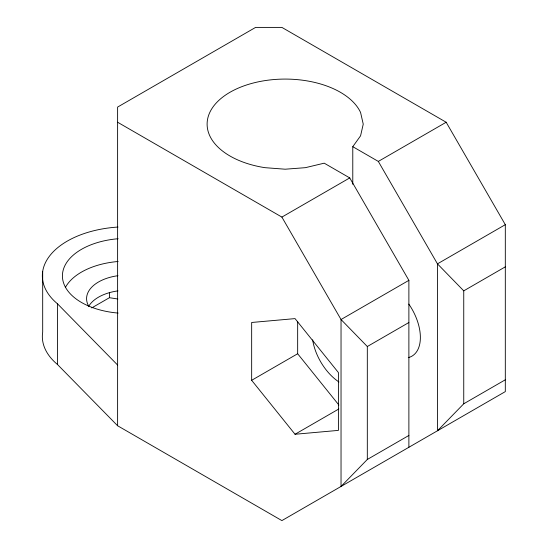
<?xml version="1.0" encoding="UTF-8"?>
<svg xmlns="http://www.w3.org/2000/svg" width="548" height="548" viewBox="0 0 548 548"><rect width="100%" height="100%" fill="white"/><g stroke="black" fill="none" stroke-linecap="round" stroke-linejoin="round"><path stroke-width="0.82" d="M352.782 184.292L352.782 146.679L360.577 135.808L363.242 124.143L360.577 112.477A78.063 45.066 0 0 0 229.982 92.276A78.063 45.066 0 0 0 264.972 167.674L285.179 169.209L305.38 167.674L324.211 163.174L349.747 177.915L408.883 280.35L408.883 447.278M408.883 435.461L367.318 459.457L341.034 486.453L341.034 319.525L281.891 217.09L117.615 122.245M505.311 379.791L463.745 403.787L437.455 430.783L437.455 263.855L378.319 161.42L352.782 146.679M91.749 307.901L109.415 297.701L117.841 299.002M281.891 217.09L349.747 177.915M378.319 161.42L446.168 122.245L505.311 224.68L505.311 391.608L281.891 520.6L117.615 425.755L57.437 364.454A85.015 49.08 0 0 1 42.689 332.115L42.689 271.418M408.883 280.35L341.034 319.525L367.318 346.521L367.318 459.457M505.311 224.68L437.455 263.855L463.745 290.851L463.745 403.787M251.662 380.305L251.662 322.477L295.036 318.607L338.404 372.558L338.404 430.385L295.036 434.263L251.662 380.305L297.66 353.748L297.66 321.436M367.318 346.521L408.883 322.519M463.745 290.851L505.311 266.849M295.036 434.263L338.842 408.966M446.168 122.245L281.891 27.4L255.608 27.4L117.615 107.072L117.615 425.755M118.012 227.05A85.015 49.08 0 0 0 57.437 303.756L117.615 365.05M297.66 353.748L338.89 405.041M109.415 292.646L109.415 297.701M57.437 303.756L57.437 364.454M408.829 304.099A40.888 23.605 60 0 1 408.294 357.625M338.979 381.99A40.888 23.605 60 0 1 312.641 339.815M118.128 313.066A65.048 37.559 0 0 1 62.417 275.897A65.048 37.559 0 0 1 118.128 238.729M65.301 287.604A65.048 37.559 0 0 1 118.128 261.492M88.694 306.154A40.888 23.605 0 0 1 117.964 275.699M88.817 306.14A40.888 23.605 0 0 1 117.964 290.878"/></g></svg>
